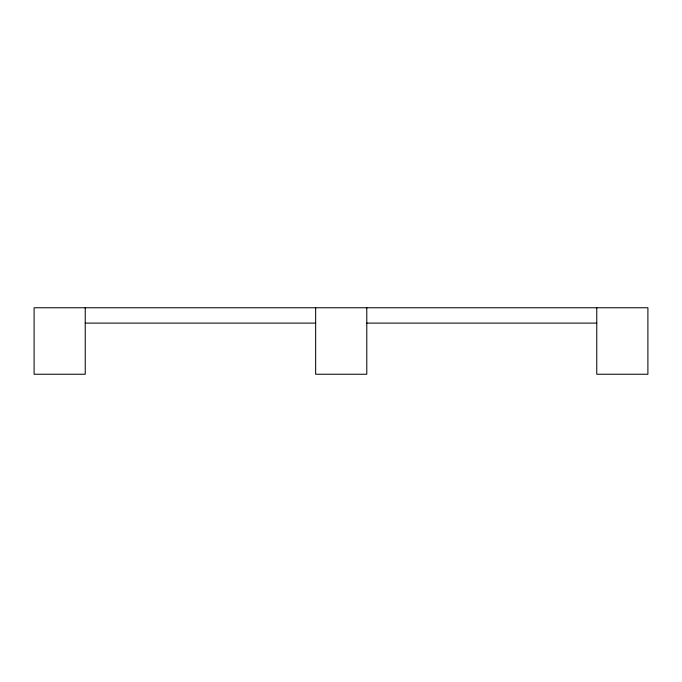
<?xml version="1.0" encoding="UTF-8"?>
<svg xmlns="http://www.w3.org/2000/svg" width="682" height="682" viewBox="0 0 682 682"><rect width="100%" height="100%" fill="white"/><g stroke="black" fill="none" stroke-linecap="round" stroke-linejoin="round"><path stroke-width="1.02" d="M85.241 323.106L315.647 323.106M366.788 323.106L596.759 323.106M596.759 307.761L596.759 374.239L647.9 374.239L647.9 307.761L34.1 307.761L34.1 374.239L85.241 374.239L85.241 307.761M366.788 307.761L366.788 374.239L315.647 374.239L315.647 307.761"/></g></svg>
